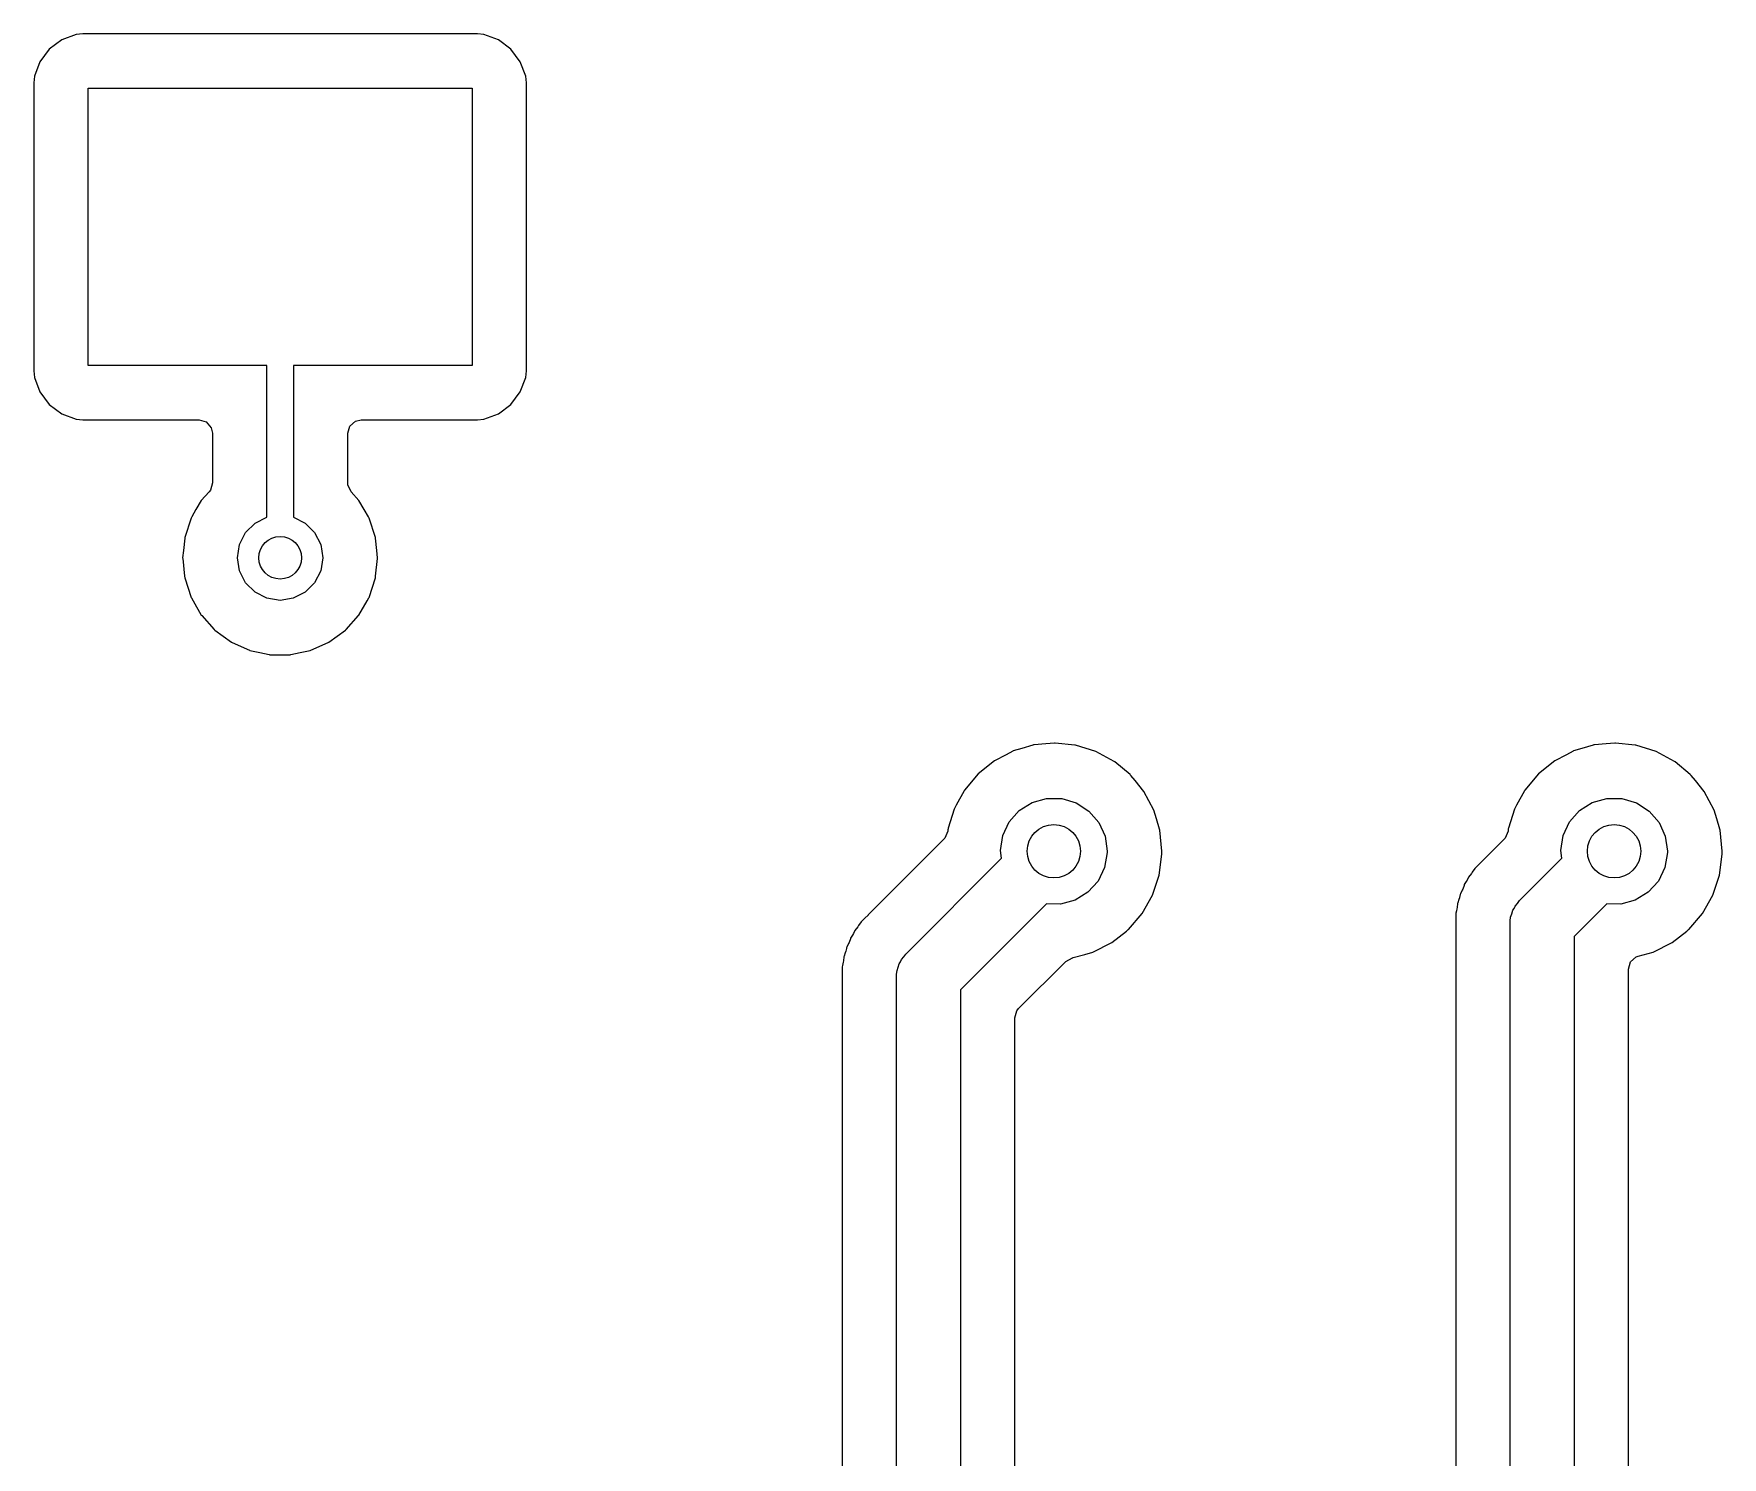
# Model space of a CAD drawing. Extents: x 1.82 to 8.48, y -4.98 to -0.82.
# Drawn here: x 3.118 to 3.741, y -2.999 to -2.474 of the extents above; entities that cross this region are included whole.
import ezdxf

# ---------------------------------------------------------------- set-up
doc = ezdxf.new("R2010")
doc.units = 0
doc.header["$MEASUREMENT"] = 0
doc.layers.add('BLACK', color=7, linetype='CONTINUOUS')

msp = doc.modelspace()

# ---------------------------------------------------------------- linework, layer by layer
at = {"layer": 'BLACK', "linetype": 'CONTINUOUS'}
for p, q in [((3.12808, -2.47635), (3.12349, -2.47979)), ((3.13345, -2.47434), (3.12808, -2.47635)), ((3.1359, -2.47407), (3.13345, -2.47434)), ((3.28142, -2.47407), (3.1359, -2.47407)), ((3.28387, -2.47434), (3.28142, -2.47407)), ((3.28924, -2.47635), (3.28387, -2.47434)), ((3.29383, -2.47979), (3.28924, -2.47635)), ((3.12005, -2.48438), (3.11804, -2.48975)), ((3.12349, -2.47979), (3.12005, -2.48438)), ((3.29727, -2.48438), (3.29383, -2.47979)), ((3.29928, -2.48975), (3.29727, -2.48438)), ((3.11804, -2.48975), (3.11778, -2.4922)), ((3.29955, -2.4922), (3.29928, -2.48975)), ((3.11778, -2.4922), (3.11778, -2.59835)), ((3.1378, -2.59646), (3.1378, -2.49409)), ((3.1378, -2.49409), (3.27953, -2.49409)), ((3.27953, -2.49409), (3.27953, -2.59646)), ((3.29955, -2.59835), (3.29955, -2.4922)), ((3.20374, -2.59646), (3.1378, -2.59646)), ((3.20374, -2.65237), (3.20374, -2.59646)), ((3.27953, -2.59646), (3.21358, -2.59646)), ((3.21358, -2.59646), (3.21358, -2.65237)), ((3.11778, -2.59835), (3.11804, -2.6008)), ((3.11804, -2.6008), (3.12005, -2.60617)), ((3.29727, -2.60617), (3.29928, -2.6008)), ((3.29928, -2.6008), (3.29955, -2.59835)), ((3.12005, -2.60617), (3.12349, -2.61076)), ((3.29383, -2.61076), (3.29727, -2.60617)), ((3.12349, -2.61076), (3.12808, -2.6142)), ((3.12808, -2.6142), (3.13345, -2.61621)), ((3.28387, -2.61621), (3.28924, -2.6142)), ((3.28924, -2.6142), (3.29383, -2.61076)), ((3.13345, -2.61621), (3.1359, -2.61648)), ((3.1359, -2.61648), (3.17876, -2.61648)), ((3.17876, -2.61648), (3.18144, -2.61726)), ((3.18144, -2.61726), (3.18327, -2.61938)), ((3.18327, -2.61938), (3.18372, -2.62144)), ((3.18372, -2.62144), (3.18372, -2.63966)), ((3.2336, -2.62144), (3.23439, -2.61876)), ((3.2336, -2.63966), (3.2336, -2.62144)), ((3.23439, -2.61876), (3.2365, -2.61692)), ((3.2365, -2.61692), (3.23856, -2.61648)), ((3.23856, -2.61648), (3.28142, -2.61648)), ((3.28142, -2.61648), (3.28387, -2.61621)), ((3.18372, -2.63966), (3.18293, -2.64235)), ((3.23367, -2.64046), (3.2336, -2.63966)), ((3.23488, -2.64298), (3.23367, -2.64046)), ((3.17957, -2.64618), (3.1776, -2.64958)), ((3.18245, -2.64298), (3.17957, -2.64618)), ((3.18293, -2.64235), (3.18245, -2.64298)), ((3.23776, -2.64618), (3.23488, -2.64298)), ((3.23972, -2.64958), (3.23776, -2.64618)), ((3.17581, -2.65269), (3.17348, -2.65985)), ((3.17609, -2.65221), (3.17581, -2.65269)), ((3.1776, -2.64958), (3.17609, -2.65221)), ((3.1994, -2.65458), (3.20374, -2.65237)), ((3.21358, -2.65237), (3.21792, -2.65458)), ((3.24124, -2.65221), (3.23972, -2.64958)), ((3.24152, -2.65269), (3.24124, -2.65221)), ((3.24384, -2.65985), (3.24152, -2.65269)), ((3.19368, -2.66246), (3.19592, -2.65807)), ((3.19592, -2.65807), (3.1994, -2.65458)), ((3.21792, -2.65458), (3.2214, -2.65807)), ((3.2214, -2.65807), (3.22364, -2.66246)), ((3.17297, -2.66471), (3.1727, -2.66732)), ((3.17346, -2.6601), (3.17297, -2.66471)), ((3.17348, -2.65985), (3.17346, -2.6601)), ((3.17346, -2.6601), (3.17346, -2.6601)), ((3.19291, -2.66732), (3.19368, -2.66246)), ((3.22364, -2.66246), (3.22441, -2.66732)), ((3.24387, -2.6601), (3.24384, -2.65985)), ((3.24435, -2.66471), (3.24387, -2.6601)), ((3.24387, -2.6601), (3.24387, -2.6601)), ((3.24463, -2.66732), (3.24435, -2.66471)), ((3.1727, -2.66732), (3.17272, -2.66758)), ((3.17272, -2.66758), (3.17341, -2.67411)), ((3.19368, -2.67219), (3.19291, -2.66732)), ((3.19592, -2.67658), (3.19368, -2.67219)), ((3.22364, -2.67219), (3.2214, -2.67658)), ((3.22441, -2.66732), (3.22364, -2.67219)), ((3.24391, -2.67411), (3.2446, -2.66758)), ((3.2446, -2.66758), (3.24463, -2.66732)), ((3.17341, -2.67411), (3.17348, -2.6748)), ((3.17348, -2.6748), (3.17581, -2.68195)), ((3.1994, -2.68006), (3.19592, -2.67658)), ((3.2214, -2.67658), (3.21792, -2.68006)), ((3.24152, -2.68195), (3.24384, -2.6748)), ((3.24384, -2.6748), (3.24391, -2.67411)), ((3.17581, -2.68195), (3.17594, -2.68218)), ((3.17594, -2.68218), (3.17594, -2.68218)), ((3.17594, -2.68218), (3.17653, -2.68321)), ((3.17653, -2.68321), (3.17957, -2.68846)), ((3.20379, -2.6823), (3.1994, -2.68006)), ((3.20866, -2.68307), (3.20379, -2.6823)), ((3.21353, -2.6823), (3.20866, -2.68307)), ((3.21792, -2.68006), (3.21353, -2.6823)), ((3.23776, -2.68846), (3.24079, -2.68321)), ((3.24079, -2.68321), (3.24139, -2.68218)), ((3.24139, -2.68218), (3.24152, -2.68195)), ((3.24139, -2.68218), (3.24139, -2.68218)), ((3.17957, -2.68846), (3.17974, -2.68866)), ((3.17974, -2.68866), (3.17974, -2.68866)), ((3.17974, -2.68866), (3.18433, -2.69375)), ((3.23299, -2.69375), (3.23758, -2.68866)), ((3.23758, -2.68866), (3.23776, -2.68846)), ((3.23758, -2.68866), (3.23758, -2.68866)), ((3.18433, -2.69375), (3.1846, -2.69405)), ((3.1846, -2.69405), (3.19068, -2.69847)), ((3.22664, -2.69847), (3.23273, -2.69405)), ((3.23273, -2.69405), (3.23299, -2.69375)), ((3.19068, -2.69847), (3.19092, -2.69857)), ((3.19092, -2.69857), (3.19092, -2.69857)), ((3.19092, -2.69857), (3.19731, -2.70142)), ((3.19731, -2.70142), (3.19755, -2.70153)), ((3.19755, -2.70153), (3.20122, -2.70231)), ((3.20122, -2.70231), (3.20465, -2.70304)), ((3.20465, -2.70304), (3.20465, -2.70304)), ((3.20465, -2.70304), (3.2049, -2.70309)), ((3.2049, -2.70309), (3.21242, -2.70309)), ((3.21242, -2.70309), (3.21267, -2.70304)), ((3.21267, -2.70304), (3.2161, -2.70231)), ((3.21267, -2.70304), (3.21267, -2.70304)), ((3.2161, -2.70231), (3.21978, -2.70153)), ((3.21978, -2.70153), (3.22001, -2.70142)), ((3.22001, -2.70142), (3.22641, -2.69857)), ((3.22641, -2.69857), (3.22664, -2.69847)), ((3.22641, -2.69857), (3.22641, -2.69857)), ((3.47647, -2.74), (3.47225, -2.74221)), ((3.47893, -2.73871), (3.47647, -2.74)), ((3.47915, -2.7386), (3.47893, -2.73871)), ((3.47893, -2.73871), (3.47893, -2.73871)), ((3.48225, -2.73769), (3.47915, -2.7386)), ((3.48639, -2.73647), (3.48225, -2.73769)), ((3.48662, -2.7364), (3.48639, -2.73647)), ((3.48639, -2.73647), (3.48639, -2.73647)), ((3.48686, -2.73638), (3.48662, -2.7364)), ((3.49113, -2.73599), (3.48686, -2.73638)), ((3.48686, -2.73638), (3.48686, -2.73638)), ((3.49437, -2.73569), (3.49113, -2.73599)), ((3.49461, -2.73572), (3.49437, -2.73569)), ((3.50188, -2.73648), (3.49461, -2.73572)), ((3.49461, -2.73572), (3.49461, -2.73572)), ((3.50212, -2.73651), (3.50188, -2.73648)), ((3.50188, -2.73648), (3.50188, -2.73648)), ((3.50956, -2.73881), (3.50212, -2.73651)), ((3.5164, -2.74251), (3.50956, -2.73881)), ((3.68317, -2.74), (3.67894, -2.74221)), ((3.68563, -2.73871), (3.68317, -2.74)), ((3.68584, -2.7386), (3.68563, -2.73871)), ((3.68563, -2.73871), (3.68563, -2.73871)), ((3.68894, -2.73769), (3.68584, -2.7386)), ((3.69308, -2.73647), (3.68894, -2.73769)), ((3.69331, -2.7364), (3.69308, -2.73647)), ((3.69308, -2.73647), (3.69308, -2.73647)), ((3.69355, -2.73638), (3.69331, -2.7364)), ((3.69782, -2.73599), (3.69355, -2.73638)), ((3.69355, -2.73638), (3.69355, -2.73638)), ((3.70107, -2.73569), (3.69782, -2.73599)), ((3.70131, -2.73572), (3.70107, -2.73569)), ((3.70857, -2.73648), (3.70131, -2.73572)), ((3.70131, -2.73572), (3.70131, -2.73572)), ((3.70881, -2.73651), (3.70857, -2.73648)), ((3.70857, -2.73648), (3.70857, -2.73648)), ((3.71625, -2.73881), (3.70881, -2.73651)), ((3.7231, -2.74251), (3.71625, -2.73881)), ((3.47225, -2.74221), (3.46618, -2.74709)), ((3.51659, -2.74267), (3.5164, -2.74251)), ((3.52222, -2.74732), (3.51659, -2.74267)), ((3.51659, -2.74267), (3.51659, -2.74267)), ((3.67894, -2.74221), (3.67287, -2.74709)), ((3.72328, -2.74267), (3.7231, -2.74251)), ((3.72891, -2.74732), (3.72328, -2.74267)), ((3.72328, -2.74267), (3.72328, -2.74267)), ((3.46118, -2.75305), (3.46106, -2.75326)), ((3.46618, -2.74709), (3.46118, -2.75305)), ((3.5224, -2.74748), (3.52222, -2.74732)), ((3.52256, -2.74767), (3.5224, -2.74748)), ((3.52411, -2.74956), (3.52256, -2.74767)), ((3.52256, -2.74767), (3.52256, -2.74767)), ((3.52733, -2.75351), (3.52411, -2.74956)), ((3.66787, -2.75305), (3.66775, -2.75326)), ((3.67287, -2.74709), (3.66787, -2.75305)), ((3.7291, -2.74748), (3.72891, -2.74732)), ((3.72925, -2.74767), (3.7291, -2.74748)), ((3.7308, -2.74956), (3.72925, -2.74767)), ((3.72925, -2.74767), (3.72925, -2.74767)), ((3.73402, -2.75351), (3.7308, -2.74956)), ((3.45812, -2.75861), (3.45742, -2.75987)), ((3.46106, -2.75326), (3.45812, -2.75861)), ((3.46106, -2.75326), (3.46106, -2.75326)), ((3.48134, -2.7606), (3.48606, -2.75762)), ((3.48606, -2.75762), (3.49142, -2.75609)), ((3.49142, -2.75609), (3.497, -2.75612)), ((3.497, -2.75612), (3.50235, -2.75772)), ((3.50235, -2.75772), (3.50703, -2.76076)), ((3.53098, -2.76039), (3.52733, -2.75351)), ((3.66481, -2.75861), (3.66412, -2.75987)), ((3.66775, -2.75326), (3.66481, -2.75861)), ((3.66775, -2.75326), (3.66775, -2.75326)), ((3.68803, -2.7606), (3.69275, -2.75762)), ((3.69275, -2.75762), (3.69812, -2.75609)), ((3.69812, -2.75609), (3.7037, -2.75612)), ((3.7037, -2.75612), (3.70904, -2.75772)), ((3.70904, -2.75772), (3.71373, -2.76076)), ((3.73767, -2.76039), (3.73402, -2.75351)), ((3.45735, -2.7601), (3.45514, -2.76706)), ((3.45742, -2.75987), (3.45735, -2.7601)), ((3.45735, -2.7601), (3.45735, -2.7601)), ((3.47527, -2.76984), (3.47764, -2.76478)), ((3.47764, -2.76478), (3.48134, -2.7606)), ((3.50703, -2.76076), (3.51068, -2.76498)), ((3.51068, -2.76498), (3.51299, -2.77007)), ((3.53197, -2.76365), (3.53098, -2.76039)), ((3.53313, -2.76749), (3.53197, -2.76365)), ((3.66404, -2.7601), (3.66184, -2.76706)), ((3.66412, -2.75987), (3.66404, -2.7601)), ((3.66404, -2.7601), (3.66404, -2.7601)), ((3.68196, -2.76984), (3.68433, -2.76478)), ((3.68433, -2.76478), (3.68803, -2.7606)), ((3.71373, -2.76076), (3.71737, -2.76498)), ((3.71737, -2.76498), (3.71968, -2.77007)), ((3.73866, -2.76365), (3.73767, -2.76039)), ((3.73982, -2.76749), (3.73866, -2.76365)), ((3.45355, -2.77112), (3.42558, -2.79909)), ((3.45389, -2.77074), (3.45355, -2.77112)), ((3.45497, -2.76816), (3.45389, -2.77074)), ((3.45503, -2.76768), (3.45497, -2.76816)), ((3.45507, -2.7673), (3.45503, -2.76768)), ((3.45514, -2.76706), (3.45507, -2.7673)), ((3.45514, -2.76706), (3.45514, -2.76706)), ((3.47441, -2.77535), (3.47527, -2.76984)), ((3.51299, -2.77007), (3.51378, -2.77559)), ((3.53323, -2.76784), (3.53313, -2.76749)), ((3.53399, -2.77559), (3.53323, -2.76784)), ((3.66024, -2.77112), (3.65196, -2.7794)), ((3.66058, -2.77074), (3.66024, -2.77112)), ((3.66166, -2.76816), (3.66058, -2.77074)), ((3.66172, -2.76768), (3.66166, -2.76816)), ((3.66176, -2.7673), (3.66172, -2.76768)), ((3.66184, -2.76706), (3.66176, -2.7673)), ((3.66184, -2.76706), (3.66184, -2.76706)), ((3.6811, -2.77535), (3.68196, -2.76984)), ((3.71968, -2.77007), (3.72047, -2.77559)), ((3.73992, -2.76784), (3.73982, -2.76749)), ((3.74068, -2.77559), (3.73992, -2.76784)), ((3.47478, -2.7782), (3.47441, -2.77535)), ((3.51377, -2.77607), (3.51285, -2.78158)), ((3.51378, -2.77559), (3.51377, -2.77607)), ((3.533, -2.78443), (3.53398, -2.7767)), ((3.53398, -2.7767), (3.53399, -2.77559)), ((3.68148, -2.7782), (3.6811, -2.77535)), ((3.72047, -2.77607), (3.71954, -2.78158)), ((3.72047, -2.77559), (3.72047, -2.77607)), ((3.73969, -2.78443), (3.74067, -2.7767)), ((3.74067, -2.7767), (3.74068, -2.77559)), ((3.43948, -2.8135), (3.47478, -2.7782)), ((3.51285, -2.78158), (3.51041, -2.7866)), ((3.64817, -2.78376), (3.64711, -2.7851)), ((3.64846, -2.78336), (3.64817, -2.78376)), ((3.64939, -2.78192), (3.64846, -2.78336)), ((3.65193, -2.77944), (3.64939, -2.78192)), ((3.65196, -2.7794), (3.65193, -2.77944)), ((3.66586, -2.79381), (3.68148, -2.7782)), ((3.71954, -2.78158), (3.71711, -2.7866)), ((3.51041, -2.7866), (3.50667, -2.79074)), ((3.53054, -2.79182), (3.533, -2.78443)), ((3.64474, -2.78999), (3.64412, -2.79128)), ((3.64494, -2.78953), (3.64474, -2.78999)), ((3.64543, -2.78818), (3.64494, -2.78953)), ((3.64552, -2.78792), (3.64543, -2.78818)), ((3.64543, -2.78818), (3.64543, -2.78818)), ((3.64624, -2.78681), (3.64552, -2.78792)), ((3.64653, -2.78628), (3.64624, -2.78681)), ((3.64699, -2.78535), (3.64653, -2.78628)), ((3.64711, -2.7851), (3.64699, -2.78535)), ((3.64699, -2.78535), (3.64699, -2.78535)), ((3.71711, -2.7866), (3.71336, -2.79074)), ((3.73724, -2.79182), (3.73969, -2.78443)), ((3.49136, -2.79503), (3.45965, -2.82674)), ((3.49653, -2.79512), (3.49136, -2.79503)), ((3.50191, -2.79366), (3.49653, -2.79512)), ((3.50667, -2.79074), (3.50191, -2.79366)), ((3.5267, -2.79859), (3.53054, -2.79182)), ((3.64278, -2.79682), (3.6426, -2.79757)), ((3.64286, -2.79633), (3.64278, -2.79682)), ((3.64304, -2.79491), (3.64286, -2.79633)), ((3.64308, -2.79463), (3.64304, -2.79491)), ((3.64304, -2.79491), (3.64304, -2.79491)), ((3.64353, -2.79339), (3.64308, -2.79463)), ((3.6437, -2.79281), (3.64353, -2.79339)), ((3.64374, -2.79265), (3.6437, -2.79281)), ((3.64388, -2.79203), (3.64374, -2.79265)), ((3.64394, -2.7918), (3.64388, -2.79203)), ((3.644, -2.79153), (3.64394, -2.7918)), ((3.64394, -2.7918), (3.64394, -2.7918)), ((3.64412, -2.79128), (3.644, -2.79153)), ((3.64412, -2.79128), (3.64412, -2.79128)), ((3.66341, -2.79738), (3.66391, -2.79666)), ((3.66391, -2.79666), (3.66423, -2.79585)), ((3.66423, -2.79585), (3.66512, -2.79489)), ((3.66512, -2.79489), (3.66586, -2.79381)), ((3.69805, -2.79503), (3.68602, -2.80706)), ((3.70322, -2.79512), (3.69805, -2.79503)), ((3.70861, -2.79366), (3.70322, -2.79512)), ((3.71336, -2.79074), (3.70861, -2.79366)), ((3.73339, -2.79859), (3.73724, -2.79182)), ((3.42209, -2.80304), (3.42179, -2.80345)), ((3.42301, -2.80161), (3.42209, -2.80304)), ((3.42441, -2.80024), (3.42301, -2.80161)), ((3.42555, -2.79912), (3.42441, -2.80024)), ((3.42558, -2.79909), (3.42555, -2.79912)), ((3.52161, -2.80448), (3.5267, -2.79859)), ((3.64238, -2.80161), (3.64237, -2.80503)), ((3.64239, -2.80012), (3.64238, -2.80015)), ((3.64238, -2.80015), (3.64238, -2.80159)), ((3.64238, -2.80159), (3.64238, -2.80161)), ((3.6426, -2.79757), (3.64239, -2.79848)), ((3.64239, -2.79848), (3.64239, -2.79876)), ((3.64239, -2.79876), (3.64239, -2.79876)), ((3.64239, -2.79876), (3.64239, -2.80008)), ((3.64239, -2.80008), (3.64239, -2.80012)), ((3.6624, -2.80217), (3.66244, -2.80177)), ((3.6624, -3.23055), (3.6624, -2.80217)), ((3.66242, -2.80159), (3.66249, -2.80128)), ((3.66244, -2.80177), (3.66242, -2.80159)), ((3.66249, -2.80128), (3.66263, -2.79987)), ((3.66263, -2.79987), (3.66311, -2.79865)), ((3.66311, -2.79865), (3.66341, -2.79738)), ((3.7283, -2.80448), (3.73339, -2.79859)), ((3.41856, -2.80921), (3.41836, -2.80967)), ((3.41905, -2.80787), (3.41856, -2.80921)), ((3.41914, -2.80761), (3.41905, -2.80787)), ((3.41905, -2.80787), (3.41905, -2.80787)), ((3.41986, -2.8065), (3.41914, -2.80761)), ((3.42015, -2.80597), (3.41986, -2.8065)), ((3.42061, -2.80503), (3.42015, -2.80597)), ((3.42073, -2.80478), (3.42061, -2.80503)), ((3.42061, -2.80503), (3.42061, -2.80503)), ((3.42179, -2.80345), (3.42073, -2.80478)), ((3.51547, -2.80928), (3.52091, -2.80503)), ((3.52091, -2.80503), (3.52142, -2.80463)), ((3.52142, -2.80463), (3.52161, -2.80448)), ((3.64237, -2.80503), (3.64237, -2.80562)), ((3.64237, -2.80562), (3.64238, -2.80567)), ((3.64238, -2.80567), (3.64238, -2.80574)), ((3.64238, -2.80574), (3.64238, -3.21115)), ((3.68602, -2.80706), (3.68602, -3.23055)), ((3.72217, -2.80928), (3.7276, -2.80503)), ((3.7276, -2.80503), (3.72811, -2.80463)), ((3.72811, -2.80463), (3.7283, -2.80448)), ((3.41667, -2.81459), (3.41649, -2.81601)), ((3.4167, -2.81432), (3.41667, -2.81459)), ((3.41667, -2.81459), (3.41667, -2.81459)), ((3.41715, -2.81308), (3.4167, -2.81432)), ((3.41732, -2.8125), (3.41715, -2.81308)), ((3.41756, -2.81148), (3.41732, -2.8125)), ((3.41762, -2.81121), (3.41756, -2.81148)), ((3.41756, -2.81148), (3.41756, -2.81148)), ((3.41774, -2.81096), (3.41762, -2.81121)), ((3.41836, -2.80967), (3.41774, -2.81096)), ((3.41774, -2.81096), (3.41774, -2.81096)), ((3.43785, -2.81554), (3.43874, -2.81458)), ((3.43874, -2.81458), (3.43948, -2.8135)), ((3.49848, -2.81622), (3.50103, -2.81489)), ((3.50102, -2.81488), (3.50108, -2.81487)), ((3.50103, -2.81489), (3.50102, -2.81488)), ((3.50108, -2.81487), (3.50126, -2.81482)), ((3.50126, -2.81482), (3.50548, -2.81364)), ((3.50126, -2.81482), (3.50126, -2.81482)), ((3.50548, -2.81364), (3.50852, -2.81279)), ((3.50852, -2.81279), (3.50874, -2.81268)), ((3.50874, -2.81268), (3.51526, -2.80939)), ((3.50874, -2.81268), (3.50874, -2.81268)), ((3.51526, -2.80939), (3.51547, -2.80928)), ((3.51526, -2.80939), (3.51526, -2.80939)), ((3.70683, -2.81643), (3.70894, -2.8146)), ((3.70894, -2.8146), (3.70967, -2.81434)), ((3.70967, -2.81434), (3.71522, -2.81279)), ((3.71522, -2.81279), (3.71543, -2.81268)), ((3.71543, -2.81268), (3.72195, -2.80939)), ((3.71543, -2.81268), (3.71543, -2.81268)), ((3.72195, -2.80939), (3.72217, -2.80928)), ((3.72195, -2.80939), (3.72195, -2.80939)), ((3.416, -2.82129), (3.41599, -2.82483)), ((3.41601, -2.8198), (3.416, -2.81983)), ((3.416, -2.81983), (3.416, -2.82128)), ((3.416, -2.82128), (3.416, -2.82129)), ((3.41611, -2.81775), (3.41601, -2.81817)), ((3.41601, -2.81817), (3.41601, -2.81845)), ((3.41601, -2.81845), (3.41601, -2.81845)), ((3.41601, -2.81845), (3.41601, -2.81977)), ((3.41601, -2.81977), (3.41601, -2.8198)), ((3.4164, -2.81651), (3.41611, -2.81775)), ((3.41649, -2.81601), (3.4164, -2.81651)), ((3.43602, -2.82185), (3.43606, -2.82145)), ((3.43604, -2.82127), (3.43611, -2.82097)), ((3.43606, -2.82145), (3.43604, -2.82127)), ((3.43611, -2.82097), (3.43625, -2.81956)), ((3.43625, -2.81956), (3.43673, -2.81834)), ((3.43673, -2.81834), (3.43704, -2.81707)), ((3.43704, -2.81707), (3.43753, -2.81635)), ((3.43753, -2.81635), (3.43785, -2.81554)), ((3.48112, -2.83358), (3.49848, -2.81622)), ((3.70604, -2.81911), (3.70683, -2.81643)), ((3.70604, -3.22153), (3.70604, -2.81911)), ((3.41599, -2.82483), (3.41599, -2.82531)), ((3.41599, -2.82531), (3.416, -2.82536)), ((3.416, -2.82536), (3.416, -2.82542)), ((3.416, -2.82542), (3.416, -3.20131)), ((3.43602, -3.2207), (3.43602, -2.82185)), ((3.45965, -2.82674), (3.45965, -3.2207)), ((3.48045, -2.83441), (3.48112, -2.83358)), ((3.47967, -2.83709), (3.48045, -2.83441)), ((3.47967, -3.21169), (3.47967, -2.83709))]:
    msp.add_line(p, q, dxfattribs=at)
at = {"layer": 'BLACK'}
for centre, radius in [((3.20866, -2.66732), 0.00787), ((3.49409, -2.77559), 0.00984), ((3.70079, -2.77559), 0.00984)]:
    msp.add_circle(centre, radius, dxfattribs=at)

doc.saveas('drawing.dxf')
